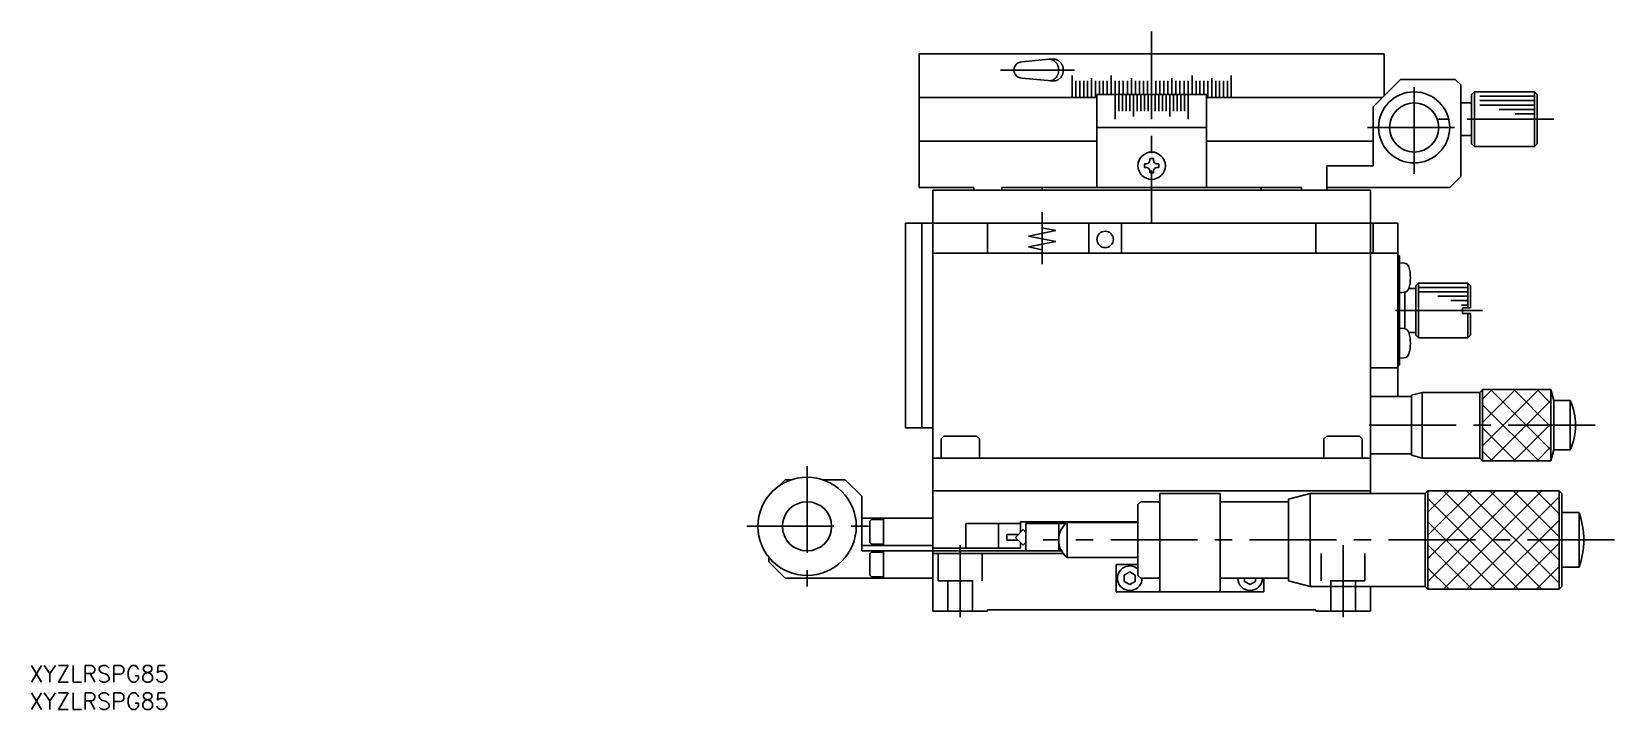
# Model space of a CAD drawing. Extents: x -1 to 437, y -8 to 393.
# Drawn here: x 0.4 to 289.7, y -8 to 116 of the extents above; entities that cross this region are included whole.
import ezdxf

# ---------------------------------------------------------------- set-up
doc = ezdxf.new("R2010")
doc.units = 0
doc.header["$LTSCALE"] = 0.5
doc.linetypes.add('CENTER', pattern=[50.8, 31.75, -6.35, 6.35, -6.35])
doc.linetypes.add('DASHED', pattern=[19.05, 12.7, -6.35])
for name, color, linetype in [('MSM_CENTER', 1, 'CENTER'), ('MSM_CONTINUOUS', 7, 'CONTINUOUS'), ('MSM_DASHED', 4, 'DASHED'), ('MSM_NARROW', 5, 'CONTINUOUS'), ('MSM_PART_NUMBER', 7, 'CONTINUOUS')]:
    doc.layers.add(name, color=color, linetype=linetype)
doc.styles.get("Standard").update_dxf_attribs({"font": 'txt.shx', "height": 3, "bigfont": 'bigfont.shx'})

# ---------------------------------------------------------------- blocks, each defined once
blk = doc.blocks.new('*U2')
at = {"layer": 'MSM_PART_NUMBER'}
blk.add_text('XYZLRSPG85', height=3, dxfattribs=at).set_placement((0, -3))
blk = doc.blocks.new('*U3')
at = {"layer": 'MSM_PART_NUMBER'}
blk.add_text('XYZLRSPG85', height=3, dxfattribs=at).set_placement((0, -8))

msp = doc.modelspace()

# ---------------------------------------------------------------- linework, layer by layer
at = {"layer": 'MSM_CENTER'}
for p, q in [((205.133295, 116.034876), (205.133295, 81.014207)), ((191.031015, 108.999996), (177.507182, 108.999996)), ((253.114653, 89.999963), (253.114653, 106.999965)), ((244.614657, 98.499962), (260.614671, 98.499962)), ((278.658697, 99.999982), (257.575387, 99.999982)), ((185.133293, 73.499999), (185.133293, 83.000005)), ((265.590971, 65.000003), (248.194182, 65.000003)), ((286.199358, 44.000004), (241.970084, 44.000004)), ((142.133304, 36.5), (142.133304, 14.500002)), ((131.133302, 25.500001), (154.133305, 25.500001)), ((170.133284, 22.057001), (170.133284, 8.904001)), ((289.716294, 22.999997), (185.274293, 22.999997)), ((240.133305, 22.057001), (240.133305, 8.904001))]:
    msp.add_line(p, q, dxfattribs=at)
at = {"layer": 'MSM_CONTINUOUS'}
for p, q in [((162.633298, 111.999996), (247.633302, 111.999996)), ((162.633298, 87.499998), (162.633298, 111.999996)), ((181.466658, 110.499993), (186.329033, 110.999986)), ((186.402602, 110.998232), (186.326773, 110.999983)), ((186.326774, 110.999986), (187.172024, 110.999986)), ((186.478298, 110.992983), (186.402602, 110.998232)), ((186.553729, 110.984244), (186.478298, 110.992983)), ((186.628763, 110.97203), (186.553729, 110.984244)), ((186.703268, 110.956364), (186.628763, 110.97203)), ((186.777114, 110.937273), (186.703268, 110.956364)), ((186.850171, 110.91479), (186.777114, 110.937273)), ((186.922312, 110.888954), (186.850171, 110.91479)), ((186.993411, 110.859811), (186.922312, 110.888954)), ((187.063342, 110.827412), (186.993411, 110.859811)), ((187.131983, 110.791813), (187.063342, 110.827412)), ((187.199215, 110.753076), (187.131983, 110.791813)), ((187.247851, 110.998235), (187.172022, 110.999986)), ((187.264919, 110.711271), (187.199215, 110.753076)), ((187.323548, 110.992986), (187.247851, 110.998235)), ((187.32898, 110.666469), (187.264919, 110.711271)), ((187.398979, 110.984247), (187.323548, 110.992986)), ((187.391287, 110.618749), (187.32898, 110.666469)), ((187.45173, 110.568195), (187.391287, 110.618749)), ((187.474013, 110.972034), (187.398979, 110.984247)), ((187.510203, 110.514896), (187.45173, 110.568195)), ((187.548518, 110.956368), (187.474013, 110.972034)), ((187.566604, 110.458944), (187.510203, 110.514896)), ((187.622363, 110.937276), (187.548518, 110.956368)), ((187.620835, 110.400437), (187.566604, 110.458944)), ((187.672799, 110.339479), (187.620835, 110.400437)), ((187.695421, 110.914793), (187.622363, 110.937276)), ((187.722407, 110.276175), (187.672799, 110.339479)), ((187.767562, 110.888957), (187.695421, 110.914793)), ((187.769572, 110.210637), (187.722407, 110.276175)), ((187.83866, 110.859814), (187.767562, 110.888957)), ((187.81421, 110.14298), (187.769572, 110.210637)), ((187.856244, 110.073321), (187.81421, 110.14298)), ((187.908591, 110.827414), (187.83866, 110.859814)), ((187.8956, 110.001782), (187.856244, 110.073321)), ((187.93221, 109.92849), (187.8956, 110.001782)), ((187.977232, 110.791815), (187.908591, 110.827414)), ((188.044464, 110.753079), (187.977232, 110.791815)), ((188.110168, 110.711273), (188.044464, 110.753079)), ((188.17423, 110.666472), (188.110168, 110.711273)), ((188.236536, 110.618752), (188.17423, 110.666472)), ((188.296979, 110.568198), (188.236536, 110.618752)), ((188.355452, 110.514898), (188.296979, 110.568198)), ((188.411854, 110.458946), (188.355452, 110.514898)), ((188.466084, 110.40044), (188.411854, 110.458946)), ((188.518049, 110.339481), (188.466084, 110.40044)), ((188.567657, 110.276177), (188.518049, 110.339481)), ((188.614821, 110.210639), (188.567657, 110.276177)), ((188.65946, 110.142981), (188.614821, 110.210639)), ((188.701494, 110.073322), (188.65946, 110.142981)), ((188.74085, 110.001784), (188.701494, 110.073322)), ((188.777459, 109.928492), (188.74085, 110.001784)), ((247.633296, 104.301002), (247.633296, 111.999996)), ((181.466658, 107.499996), (186.818569, 107.016518)), ((186.708785, 107.044917), (186.782576, 107.064262)), ((186.782576, 107.064262), (186.85557, 107.086996)), ((186.85557, 107.086996), (186.927638, 107.113079)), ((186.927638, 107.113079), (186.998653, 107.142467)), ((186.998653, 107.142467), (187.068493, 107.175106)), ((187.068493, 107.175106), (187.137033, 107.21094)), ((187.137033, 107.21094), (187.204155, 107.249907)), ((187.204155, 107.249907), (187.269741, 107.291938)), ((187.269741, 107.291938), (187.333676, 107.33696)), ((187.333676, 107.33696), (187.395848, 107.384893)), ((187.395848, 107.384893), (187.456148, 107.435655)), ((187.456148, 107.435655), (187.514471, 107.489155)), ((187.514471, 107.489155), (187.570714, 107.5453)), ((187.554034, 107.044914), (187.627826, 107.064259)), ((187.570714, 107.5453), (187.624779, 107.603993)), ((187.624779, 107.603993), (187.676571, 107.665129)), ((187.627826, 107.064259), (187.70082, 107.086993)), ((187.676571, 107.665129), (187.726001, 107.728603)), ((187.70082, 107.086993), (187.772887, 107.113076)), ((187.726001, 107.728603), (187.77298, 107.794303)), ((187.772887, 107.113076), (187.843903, 107.142464)), ((187.77298, 107.794303), (187.817427, 107.862113)), ((187.817427, 107.862113), (187.859264, 107.931916)), ((187.843903, 107.142464), (187.913742, 107.175103)), ((187.859264, 107.931916), (187.898419, 108.003589)), ((187.898419, 108.003589), (187.934821, 108.077007)), ((187.913742, 107.175103), (187.982283, 107.210938)), ((187.966008, 109.853572), (187.93221, 109.92849)), ((187.934821, 108.077007), (187.968408, 108.152041)), ((187.996936, 109.77716), (187.966008, 109.853572)), ((187.968408, 108.152041), (187.999121, 108.228559)), ((187.982283, 107.210938), (188.049405, 107.249905)), ((188.02494, 109.699387), (187.996936, 109.77716)), ((187.999121, 108.228559), (188.026905, 108.306428)), ((188.049971, 109.620389), (188.02494, 109.699387)), ((188.026905, 108.306428), (188.051713, 108.385511)), ((188.049405, 107.249905), (188.114991, 107.291936)), ((188.071985, 109.540305), (188.049971, 109.620389)), ((188.051713, 108.385511), (188.073501, 108.46567)), ((188.090943, 109.459275), (188.071985, 109.540305)), ((188.073501, 108.46567), (188.09223, 108.546765)), ((188.106812, 109.377441), (188.090943, 109.459275)), ((188.09223, 108.546765), (188.107868, 108.628653)), ((188.119565, 109.294946), (188.106812, 109.377441)), ((188.107868, 108.628653), (188.120388, 108.711191)), ((188.114991, 107.291936), (188.178925, 107.336957)), ((188.129179, 109.211934), (188.119565, 109.294946)), ((188.120388, 108.711191), (188.129768, 108.794235)), ((188.135637, 109.128552), (188.129179, 109.211934)), ((188.129768, 108.794235), (188.135991, 108.87764)), ((188.138928, 109.044944), (188.135637, 109.128552)), ((188.135991, 108.87764), (188.139046, 108.961258)), ((188.139046, 108.961258), (188.138928, 109.044944)), ((188.178925, 107.336957), (188.241097, 107.384891)), ((188.241097, 107.384891), (188.301397, 107.435652)), ((188.301397, 107.435652), (188.35972, 107.489152)), ((188.35972, 107.489152), (188.415963, 107.545298)), ((188.415963, 107.545298), (188.470028, 107.60399)), ((188.470028, 107.60399), (188.521821, 107.665127)), ((188.521821, 107.665127), (188.57125, 107.728601)), ((188.57125, 107.728601), (188.618229, 107.794301)), ((188.618229, 107.794301), (188.662677, 107.862111)), ((188.662677, 107.862111), (188.704514, 107.931915)), ((188.704514, 107.931915), (188.743668, 108.003588)), ((188.743668, 108.003588), (188.78007, 108.077005)), ((188.811258, 109.853573), (188.777459, 109.928492)), ((188.78007, 108.077005), (188.813657, 108.152039)), ((188.842186, 109.777161), (188.811258, 109.853573)), ((188.813657, 108.152039), (188.84437, 108.228558)), ((188.87019, 109.699388), (188.842186, 109.777161)), ((188.84437, 108.228558), (188.872155, 108.306427)), ((188.895221, 109.62039), (188.87019, 109.699388)), ((188.872155, 108.306427), (188.896962, 108.38551)), ((188.917234, 109.540306), (188.895221, 109.62039)), ((188.896962, 108.38551), (188.91875, 108.465669)), ((188.936193, 109.459276), (188.917234, 109.540306)), ((188.91875, 108.465669), (188.93748, 108.546764)), ((188.952062, 109.377441), (188.936193, 109.459276)), ((188.93748, 108.546764), (188.953118, 108.628652)), ((188.964814, 109.294946), (188.952062, 109.377441)), ((188.953118, 108.628652), (188.965638, 108.711191)), ((188.974428, 109.211935), (188.964814, 109.294946)), ((188.965638, 108.711191), (188.975017, 108.794235)), ((188.980886, 109.128552), (188.974428, 109.211935)), ((188.975017, 108.794235), (188.98124, 108.877639)), ((188.984177, 109.044945), (188.980886, 109.128552)), ((188.98124, 108.877639), (188.984295, 108.961258)), ((188.984295, 108.961258), (188.984177, 109.044945)), ((190.597449, 107.999996), (190.597449, 103.999996)), ((194.133494, 107.499996), (194.133494, 103.999996)), ((197.753254, 107.999996), (197.753254, 104.499996)), ((201.429181, 107.499996), (201.429181, 104.499996)), ((205.133295, 99.999996), (205.133295, 107.999993)), ((208.837409, 107.499996), (208.837409, 104.499996)), ((212.513335, 107.999996), (212.513335, 104.499996)), ((216.133096, 107.499996), (216.133096, 103.999996)), ((219.669141, 107.999996), (219.669141, 103.999996)), ((245.632291, 102.300013), (250.632291, 107.300013)), ((250.632291, 107.300013), (260.63229, 107.300013)), ((260.63229, 107.300013), (261.63229, 106.300013)), ((187.404573, 107.016518), (186.559324, 107.016525)), ((186.559325, 107.016525), (186.634324, 107.028995)), ((186.634324, 107.028995), (186.708785, 107.044917)), ((187.404575, 107.016521), (187.479574, 107.028992)), ((187.479574, 107.028992), (187.554034, 107.044914)), ((191.296658, 106.999996), (191.296658, 103.999996)), ((192.000082, 106.999996), (192.000082, 103.999996)), ((192.707506, 106.999996), (192.707506, 103.999996)), ((193.418716, 106.999996), (193.418716, 103.999996)), ((194.851622, 106.999996), (194.851622, 103.999996)), ((215.133288, 104.499996), (195.133286, 104.499996)), ((195.133289, 104.499996), (195.133289, 87.499994)), ((195.572883, 106.999996), (195.572883, 104.499996)), ((196.297055, 106.999996), (196.297055, 104.499996)), ((197.02392, 106.999996), (197.02392, 104.499996)), ((198.484836, 99.999996), (198.484836, 106.999996)), ((199.144998, 101.499996), (199.144998, 104.499996)), ((199.218444, 106.999996), (199.218444, 104.499996)), ((199.806638, 101.499996), (199.806638, 104.499996)), ((199.953853, 106.999996), (199.953853, 104.499996)), ((200.469592, 101.499996), (200.469592, 104.499996)), ((200.69084, 106.999996), (200.69084, 104.499996)), ((201.133696, 101.499996), (201.133696, 104.499996)), ((201.798788, 100.499996), (201.798788, 104.499996)), ((202.168649, 106.999996), (202.168649, 104.499996)), ((202.464702, 101.499996), (202.464702, 104.499996)), ((202.909021, 106.999996), (202.909021, 104.499996)), ((203.131275, 101.499996), (203.131275, 104.499996)), ((203.65007, 106.999996), (203.65007, 104.499996)), ((203.798341, 101.499996), (203.798341, 104.499996)), ((204.391571, 106.999996), (204.391571, 104.499996)), ((204.465737, 101.499996), (204.465737, 104.499996)), ((205.800852, 101.499996), (205.800852, 104.499996)), ((205.875019, 106.999996), (205.875019, 104.499996)), ((206.468248, 101.499996), (206.468248, 104.499996)), ((206.61652, 106.999996), (206.61652, 104.499996)), ((207.135315, 101.499996), (207.135315, 104.499996)), ((207.357569, 106.999996), (207.357569, 104.499996)), ((207.801887, 101.499996), (207.801887, 104.499996)), ((208.09794, 106.999996), (208.09794, 104.499996)), ((208.467802, 100.499996), (208.467802, 104.499996)), ((209.132893, 101.499996), (209.132893, 104.499996)), ((209.575749, 106.999996), (209.575749, 104.499996)), ((209.796998, 101.499996), (209.796998, 104.499996)), ((210.312736, 106.999996), (210.312736, 104.499996)), ((210.459951, 101.499996), (210.459951, 104.499996)), ((211.048145, 106.999996), (211.048145, 104.499996)), ((211.121591, 101.499996), (211.121591, 104.499996)), ((211.781753, 99.999996), (211.781753, 106.999996)), ((213.24267, 106.999996), (213.24267, 104.499996)), ((213.969534, 106.999996), (213.969534, 104.499996)), ((214.693707, 106.999996), (214.693707, 104.499996)), ((215.133288, 87.499994), (215.133288, 104.499996)), ((215.414967, 106.999996), (215.414967, 103.999996)), ((216.847873, 106.999996), (216.847873, 103.999996)), ((217.559083, 106.999996), (217.559083, 103.999996)), ((218.266507, 106.999996), (218.266507, 103.999996)), ((218.969931, 106.999996), (218.969931, 103.999996)), ((261.63229, 89.500013), (261.63229, 106.300013)), ((263.63229, 104.499983), (264.13229, 104.999983)), ((263.63229, 104.499983), (263.63229, 95.499983)), ((264.13229, 104.999984), (275.133306, 104.999984)), ((264.13229, 104.999983), (264.13229, 94.99998)), ((275.133306, 104.999984), (275.633303, 104.499984)), ((275.13331, 94.999985), (275.13331, 104.999984)), ((275.633303, 104.499984), (275.633303, 95.499982)), ((162.633298, 103.999996), (195.133289, 103.999996)), ((247.33229, 103.999996), (215.133288, 103.999996)), ((245.632291, 91.499997), (245.632291, 102.300013)), ((261.63229, 102.999983), (263.63229, 102.999983)), ((195.133286, 98.499996), (215.133288, 98.499996)), ((162.633298, 96), (195.133289, 96)), ((215.133294, 95.99999), (245.632291, 95.99999)), ((261.63229, 96.999983), (263.63229, 96.999983)), ((264.13229, 94.99998), (263.63229, 95.499983)), ((275.633303, 95.499982), (275.133306, 94.999982)), ((205.487303, 92.797998), (204.779299, 92.797998)), ((204.779299, 92.797998), (204.779299, 92.443996)), ((205.487303, 92.797998), (205.487303, 92.443996)), ((275.133306, 94.999982), (264.13229, 94.999982)), ((203.8353, 91.145995), (203.8353, 91.853999)), ((203.8353, 91.853999), (204.189299, 91.853999)), ((203.8353, 91.145995), (204.189299, 91.145995)), ((204.779299, 90.201996), (204.779299, 90.555998)), ((204.779299, 90.201996), (205.487303, 90.201996)), ((205.487303, 90.201996), (205.487303, 90.555998)), ((206.431296, 91.853999), (206.0773, 91.853999)), ((206.431296, 91.145995), (206.0773, 91.145995)), ((206.431296, 91.145995), (206.431296, 91.853999)), ((237.133296, 86.999998), (237.133296, 91.499997)), ((237.133296, 91.499997), (245.632291, 91.499997)), ((172.633295, 87.499998), (162.633298, 87.499998)), ((165.133294, 32.000001), (165.133294, 86.999998)), ((245.133293, 86.999998), (165.133294, 86.999998)), ((172.633295, 86.999998), (172.633295, 87.499998)), ((177.747157, 86.999998), (177.747157, 87.499998)), ((177.747157, 87.499998), (232.519432, 87.499998)), ((185.133295, 87.499998), (185.133295, 86.999998)), ((225.133295, 87.499998), (225.133295, 86.999998)), ((232.519432, 86.999998), (232.519432, 87.499998)), ((259.63229, 87.500013), (237.133293, 87.500013)), ((245.133293, 31.499996), (245.133293, 86.999998)), ((261.63229, 89.500013), (259.63229, 87.500013)), ((160.133295, 81.000005), (250.133292, 81.000005)), ((160.133295, 81.000005), (160.133295, 43.500001)), ((163.133295, 81.000005), (163.133295, 43.500001)), ((175.133294, 81.000005), (175.133294, 75.499999)), ((182.633293, 78.620699), (187.633293, 79.620693)), ((187.633293, 77.620699), (182.633293, 78.620699)), ((187.633293, 79.620693), (185.133293, 80.120697)), ((193.633293, 81.000005), (193.633293, 75.499999)), ((199.633295, 81.000005), (199.633295, 75.499999)), ((235.133293, 81.000005), (235.133293, 75.499999)), ((245.633293, 81.000005), (245.633293, 75.499999)), ((250.133289, 81.000005), (250.133289, 49.250005)), ((165.133294, 75.499999), (250.133292, 75.499999)), ((182.633293, 76.620696), (187.633293, 77.620699)), ((185.133293, 76.120698), (182.633293, 76.620696)), ((250.133292, 75.000002), (250.433293, 75.000002)), ((250.433293, 75.000002), (250.433293, 55)), ((250.433293, 73.749999), (251.280542, 73.675874)), ((253.433293, 69.500002), (253.933293, 70.000002)), ((253.433293, 60.500003), (253.433293, 69.500002)), ((253.933293, 60.000003), (253.933293, 70.000002)), ((262.933292, 70.000002), (253.933293, 70.000002)), ((262.933292, 70.000002), (262.933292, 65.500003)), ((263.433292, 69.500002), (262.933292, 70.000002)), ((263.433292, 69.500002), (263.433292, 65.500003)), ((251.280542, 68.324124), (250.433293, 68.249999)), ((251.433293, 61.650477), (251.433293, 68.349522)), ((253.433293, 69.000002), (252.141498, 69.000002)), ((263.433292, 65.500003), (261.933292, 65.500003)), ((261.933292, 65.500003), (261.933292, 64.469999)), ((261.933292, 64.469999), (263.433292, 64.469999)), ((262.933292, 64.469999), (262.933292, 60.000003)), ((263.433292, 64.469999), (263.433292, 60.500003)), ((250.433293, 61.75), (251.280542, 61.675875)), ((253.433293, 61.000003), (252.141496, 61.000003)), ((253.933293, 60.000003), (253.433293, 60.500003)), ((262.933292, 60.000003), (253.933293, 60.000003)), ((263.433292, 60.500003), (262.933292, 60.000003)), ((250.433293, 55), (250.133292, 55)), ((251.280542, 56.324125), (250.433293, 56.25)), ((245.133293, 54.5), (250.133292, 54.5)), ((245.133293, 49.250005), (252.633289, 49.250005)), ((252.633289, 49.500004), (254.56514, 50.01764)), ((252.633289, 49.500004), (252.633289, 38.500004)), ((254.56514, 50.01764), (265.133288, 50.01764)), ((254.56514, 50.01764), (254.56514, 38.017641)), ((265.633288, 50.517642), (265.133288, 50.017642)), ((265.133288, 37.982365), (265.133288, 50.01764)), ((265.633288, 50.517642), (265.633288, 37.482366)), ((278.133287, 50.517642), (265.633288, 50.517642)), ((278.133287, 50.517642), (278.133287, 37.482366)), ((278.133287, 50.517642), (278.633287, 48.500004)), ((278.633287, 48.500004), (281.633287, 48.500004)), ((278.633287, 48.500004), (278.633287, 39.500004)), ((281.633287, 48.500004), (281.633287, 39.500006)), ((160.133295, 43.500001), (165.133294, 43.500001)), ((167.133296, 42.000004), (166.633296, 41.500004)), ((166.633296, 38.000004), (166.633296, 41.500004)), ((173.133295, 42.000004), (167.133296, 42.000004)), ((173.133295, 42.000004), (173.633295, 41.500004)), ((173.633295, 38.000004), (173.633295, 41.500004)), ((237.133294, 42.000004), (236.633294, 41.500004)), ((236.633294, 38.000004), (236.633294, 41.500004)), ((237.133294, 42.000004), (243.133293, 42.000004)), ((243.133293, 42.000004), (243.633293, 41.500004)), ((243.633293, 38.000004), (243.633293, 41.500004)), ((245.133293, 38.000004), (165.133294, 38.000004)), ((245.133293, 38.750003), (252.633289, 38.750003)), ((252.633289, 38.500004), (254.56514, 37.982365)), ((254.56514, 37.982365), (265.133288, 37.982365)), ((265.633288, 37.482366), (265.133288, 37.982366)), ((278.133287, 37.482366), (278.633287, 39.500004)), ((278.633287, 39.500004), (281.633287, 39.500004)), ((278.133287, 37.482366), (265.633288, 37.482366)), ((138.133297, 34.000001), (137.082249, 32.948953)), ((139.175262, 34.000001), (138.133297, 34.000001)), ((149.133301, 34.000001), (145.09134, 34.000001)), ((149.133301, 34.000001), (152.133301, 31.000001)), ((245.133293, 32.000001), (165.133293, 32.000001)), ((165.133293, 32.000001), (165.133293, 10)), ((255.133295, 31.499996), (255.633292, 32.000001)), ((255.633292, 13.999997), (255.633292, 32.000001)), ((279.633291, 32.000001), (255.633292, 32.000001)), ((279.633291, 13.999997), (279.633291, 32.000001)), ((279.633291, 32.000001), (280.133293, 31.499996)), ((152.133301, 20.999999), (152.133301, 31.000001)), ((203.133293, 29.999999), (202.633293, 29.499999)), ((202.633293, 16.499999), (202.633293, 29.499999)), ((203.133293, 29.999999), (206.633293, 29.999999)), ((206.633293, 31.499996), (217.633292, 31.499996)), ((206.633293, 13.499995), (206.633293, 31.499996)), ((217.633292, 13.499995), (217.633292, 31.499996)), ((230.133294, 29.999999), (217.633292, 29.999999)), ((230.133294, 30.499998), (234.133296, 31.499996)), ((230.133294, 15.499999), (230.133294, 30.499998)), ((234.133296, 31.499996), (234.133296, 14.499997)), ((255.133295, 31.499996), (234.133296, 31.499996)), ((255.133295, 31.499996), (255.133295, 14.499997)), ((280.133293, 14.499997), (280.133293, 31.499996)), ((152.133301, 26.999999), (165.133293, 26.999999)), ((153.633295, 26.45), (153.933294, 26.750001)), ((153.633295, 22.549998), (153.633295, 26.45)), ((153.933294, 26.750001), (156.133293, 26.750001)), ((156.133293, 26.999999), (156.133293, 21.999999)), ((181.133292, 26.3), (202.633293, 26.3)), ((181.133292, 24.394997), (181.133292, 26.3)), ((202.633293, 26.174998), (189.700294, 26.174998)), ((189.700324, 26.174998), (189.700321, 19.824998)), ((283.275294, 27.999999), (280.133293, 27.999999)), ((283.275294, 17.999997), (283.275294, 27.999999)), ((171.133293, 25.999996), (171.133293, 21.499999)), ((171.133293, 25.999996), (181.133292, 25.999996)), ((177.133293, 25.999996), (177.133293, 21.499999)), ((178.633292, 23.980996), (178.633292, 22.980998)), ((178.633292, 23.980996), (180.719295, 23.980996)), ((180.219295, 23.481), (181.633297, 24.894997)), ((180.219295, 23.481), (181.633297, 22.066999)), ((181.633297, 24.894997), (182.133294, 24.394999)), ((182.133294, 25.999996), (189.487293, 25.999996)), ((182.133294, 25.999996), (182.133294, 20.999999)), ((188.133294, 25.999996), (188.133294, 20.999999)), ((165.133293, 21.999999), (152.133301, 21.999999)), ((152.133301, 20.999999), (188.669293, 20.999999)), ((153.633295, 22.549998), (153.933294, 22.249999)), ((153.633295, 20.449995), (153.933294, 20.749999)), ((153.633295, 20.449995), (153.633295, 16.549998)), ((153.933294, 22.249999), (156.133293, 22.249999)), ((153.933294, 20.749999), (156.133293, 20.749999)), ((156.133293, 15.999999), (156.133293, 20.999997)), ((165.133293, 21.499999), (181.133292, 21.499999)), ((165.133293, 20.499997), (189.010293, 20.499997)), ((178.633292, 22.980998), (180.719295, 22.980998)), ((181.133292, 21.499999), (181.133292, 22.566997)), ((181.633297, 22.066999), (182.133294, 22.567992)), ((135.133302, 18.999999), (135.133302, 19.843151)), ((135.133302, 18.999999), (138.133297, 15.999999)), ((202.633293, 19.824998), (189.700294, 19.824998)), ((198.633289, 18.499995), (202.633295, 18.499995)), ((198.633289, 13.499995), (198.633289, 18.499995)), ((283.275294, 17.999997), (280.133293, 17.999997)), ((165.133293, 15.999999), (138.133297, 15.999999)), ((153.633295, 16.549998), (153.933294, 16.249997)), ((156.133293, 16.249997), (153.933294, 16.249997)), ((201.133291, 17.154697), (200.133289, 16.577345)), ((200.133289, 16.577345), (200.133289, 15.422647)), ((200.133289, 15.422647), (201.133291, 14.845297)), ((202.133291, 16.577345), (201.133291, 17.154697)), ((201.133291, 14.845297), (202.133291, 15.422647)), ((202.133291, 15.422647), (202.133291, 16.577345)), ((203.133293, 15.999999), (202.633293, 16.499999)), ((203.133293, 15.999999), (206.633293, 15.999999)), ((230.133294, 15.999999), (217.633292, 15.999999)), ((222.133287, 15.422647), (222.133287, 15.999995)), ((223.133287, 14.845297), (222.133287, 15.422647)), ((224.133289, 15.422647), (223.133287, 14.845297)), ((224.133289, 15.999995), (224.133289, 15.422647)), ((225.633287, 13.499995), (225.633287, 15.999995)), ((230.133294, 15.499999), (234.133296, 14.499997)), ((255.133295, 14.499997), (234.133296, 14.499997)), ((245.133293, 14.499997), (245.133293, 10)), ((255.633292, 13.999997), (255.133295, 14.499997)), ((279.633291, 13.999997), (280.133293, 14.499997)), ((198.633289, 13.499995), (225.633287, 13.499995)), ((279.633291, 13.999997), (255.633292, 13.999997)), ((175.13329, 10), (165.13329, 10)), ((175.13329, 10), (175.13329, 10.2)), ((235.133295, 10.2), (175.13329, 10.2)), ((235.133295, 10), (235.133295, 10.2)), ((235.133295, 10), (245.133295, 10))]:
    msp.add_line(p, q, dxfattribs=at)
for centre, radius in [((253.114653, 98.499962), 6.499996), ((253.114653, 98.499962), 4.49999), ((205.133295, 91.499997), 2.499984), ((196.633293, 78.000005), 1.499994), ((142.133304, 25.500001), 8.999999), ((142.133304, 25.500001), 4.500002)]:
    msp.add_circle(centre, radius, dxfattribs=at)
for centre, radius, start, end in [((181.466658, 108.999996), 1.499997, 89.99994, 270.00006), ((204.189299, 92.443996), 0.589991, 270, 0), ((204.189299, 90.555998), 0.589991, 0, 90), ((206.0773, 92.443996), 0.589991, 180, 270), ((206.0773, 90.555998), 0.589991, 90, 180), ((251.193386, 72.67968), 1, 16.257028, 85), ((245.433293, 70.999999), 7, 343.742972, 16.257028), ((251.193386, 69.320318), 1, 275, 343.742972), ((251.193386, 60.679681), 1, 16.257028, 85), ((245.433293, 59), 7, 343.742972, 16.257028), ((251.193386, 57.320319), 1, 275, 343.742972), ((272.008321, 44.000004), 10.624969, 334.942309, 25.057691), ((192.133294, 22.999997), 3.999997, 127.463, 232.537), ((269.133294, 22.999997), 14.999999, 340.529, 19.471), ((201.133291, 15.999995), 2.25, 48.189544, 0), ((223.133287, 15.999995), 2.25, 180, 0)]:
    msp.add_arc(centre, radius, start, end, dxfattribs=at)
at = {"layer": 'MSM_DASHED'}
for p, q in [((166.133284, 20.499999), (166.133284, 15.500003)), ((174.133284, 20.499999), (174.133284, 15.500003)), ((236.133305, 20.499999), (236.133305, 15.500003)), ((244.133304, 20.499999), (244.133304, 15.500003)), ((166.133284, 15.500003), (174.133284, 15.500003)), ((167.883285, 15.500003), (167.883285, 10)), ((172.383285, 15.500003), (172.383285, 10)), ((244.133304, 15.500003), (236.133305, 15.500003)), ((237.883303, 15.500003), (237.883303, 10)), ((242.383303, 15.500003), (242.383303, 10))]:
    msp.add_line(p, q, dxfattribs=at)
at = {"layer": 'MSM_NARROW'}
for p, q in [((275.132293, 104.199984), (265.13229, 104.199984)), ((275.132293, 103.399984), (265.13229, 103.399984)), ((275.132293, 102.599984), (265.13229, 102.599984)), ((268.675211, 101.799984), (275.132293, 101.799984)), ((271.610262, 100.999984), (275.132293, 100.999984)), ((262.933286, 69.200005), (253.933293, 69.200005)), ((262.933286, 68.400005), (253.933293, 68.400005)), ((257.448991, 67.600005), (262.933286, 67.600005)), ((259.84531, 66.800005), (262.933286, 66.800005)), ((261.767632, 66.000005), (262.933286, 66.000005)), ((265.633288, 48.742645), (267.408285, 50.517642)), ((265.633288, 44.500004), (271.650926, 50.517642)), ((265.633288, 40.257363), (275.893566, 50.517642)), ((278.133287, 39.485286), (267.100931, 50.517642)), ((278.133287, 43.727927), (271.343572, 50.517642)), ((278.133287, 47.970568), (275.586212, 50.517642)), ((275.893566, 37.482366), (265.633288, 47.742645)), ((267.100931, 37.482366), (278.133287, 48.514722)), ((271.650926, 37.482366), (265.633288, 43.500004)), ((271.343572, 37.482366), (278.133287, 44.272081)), ((267.408285, 37.482366), (265.633288, 39.257363)), ((275.586212, 37.482366), (278.133287, 40.02944)), ((255.633292, 15.385364), (272.247929, 32.000001)), ((255.633292, 19.628005), (268.005288, 32.000001)), ((255.633292, 23.870646), (263.762648, 32.000001)), ((255.633292, 28.113286), (259.520007, 32.000001)), ((258.462041, 32.000001), (276.462045, 13.999997)), ((258.490566, 13.999997), (276.49057, 32.000001)), ((262.704681, 32.000001), (279.633291, 15.071391)), ((266.947322, 32.000001), (279.633291, 19.314032)), ((271.189963, 32.000001), (279.633291, 23.556673)), ((275.432604, 32.000001), (279.633291, 27.799313)), ((255.633292, 30.586109), (272.219404, 13.999997)), ((262.733206, 13.999997), (279.633291, 30.900082)), ((255.633292, 26.343468), (267.976763, 13.999997)), ((266.975847, 13.999997), (279.633291, 26.657441)), ((255.633292, 22.100828), (263.734123, 13.999997)), ((271.218488, 13.999997), (279.633291, 22.4148)), ((255.633292, 17.858187), (259.491482, 13.999997)), ((275.461128, 13.999997), (279.633291, 18.17216))]:
    msp.add_line(p, q, dxfattribs=at)

# ---------------------------------------------------------------- block references
at = {"layer": 'MSM_CONTINUOUS'}
for name in ['*U2', '*U3']:
    msp.add_blockref(name, (0, 0), dxfattribs=at)

doc.saveas('drawing.dxf')
